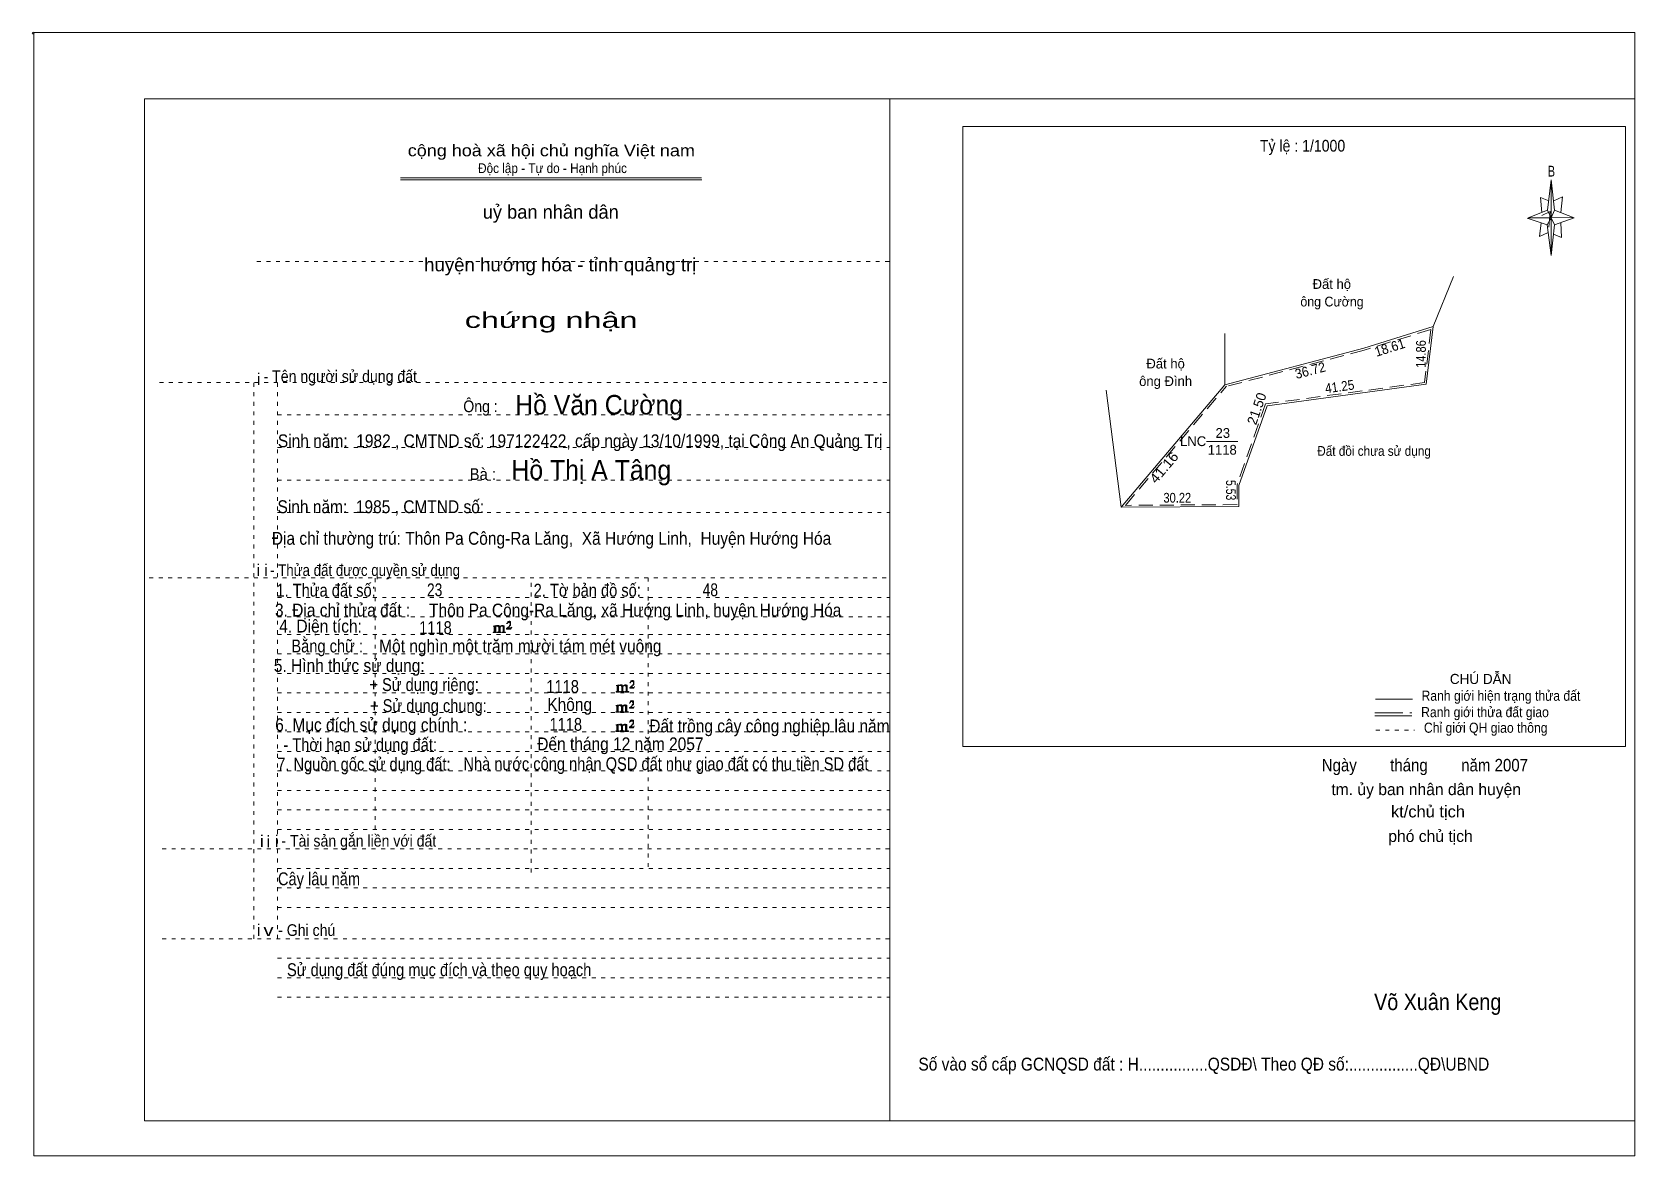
# Model space of a CAD drawing. Header units: centimetres. Extents: x -1.6 to 39.5, y -3.3 to 25.5.
import ezdxf
from ezdxf.enums import TextEntityAlignment as Align

# ---------------------------------------------------------------- set-up
doc = ezdxf.new("R2010")
doc.units = ezdxf.units.CM
doc.header["$LTSCALE"] = 0.12
for name, pattern in [('DOTTED', [1.5, 0.3, -1.2]), ('LONG_DASHED', [7.5, 6, -1.5]), ('MEDIUM_DASHED', [4.5, 3, -1.5])]:
    doc.linetypes.add(name, pattern=pattern)
for name, color, linetype, lineweight in [('1', 7, 'DOTTED', 13), ('10', 7, 'Continuous', 13), ('13', 7, 'Continuous', 13), ('4', 7, 'Continuous', 13), ('5', 7, 'Continuous', 13), ('50', 7, 'Continuous', 13)]:
    doc.layers.add(name, color=color, linetype=linetype, lineweight=lineweight)
doc.layers.add('30', color=7, linetype='Continuous')

msp = doc.modelspace()

# ---------------------------------------------------------------- hatches: boundary and pattern name
at = {"layer": '50'}
for points in [[(10.27, 10.13), (10.27, 10.12), (10.27, 10.11), (10.25, 10.11), (10.24, 10.11), (10.24, 10.1), (10.33, 10.1), (10.33, 10.11), (10.32, 10.11), (10.31, 10.11), (10.31, 10.12), (10.31, 10.13), (10.31, 10.24), (10.31, 10.25), (10.32, 10.26), (10.34, 10.26), (10.35, 10.26), (10.36, 10.26), (10.37, 10.25), (10.39, 10.22), (10.39, 10.13), (10.37, 10.12), (10.37, 10.11), (10.36, 10.11), (10.35, 10.11), (10.35, 10.1), (10.44, 10.1), (10.44, 10.11), (10.43, 10.11), (10.42, 10.11), (10.42, 10.12), (10.42, 10.13), (10.42, 10.24), (10.44, 10.26), (10.45, 10.26), (10.46, 10.26), (10.49, 10.26), (10.49, 10.25), (10.5, 10.24), (10.5, 10.22), (10.5, 10.13), (10.5, 10.12), (10.49, 10.11), (10.49, 10.11), (10.47, 10.11), (10.47, 10.1), (10.56, 10.1), (10.56, 10.11), (10.55, 10.11), (10.54, 10.11), (10.53, 10.12), (10.53, 10.13), (10.53, 10.2), (10.53, 10.25), (10.53, 10.26), (10.52, 10.27), (10.5, 10.28), (10.47, 10.28), (10.46, 10.28), (10.44, 10.27), (10.41, 10.25), (10.41, 10.26), (10.4, 10.28), (10.39, 10.28), (10.37, 10.28), (10.35, 10.28), (10.34, 10.28), (10.32, 10.26), (10.31, 10.26), (10.31, 10.25), (10.31, 10.25), (10.31, 10.26), (10.31, 10.28), (10.24, 10.26), (10.24, 10.26), (10.25, 10.26), (10.27, 10.25), (10.27, 10.24), (10.27, 10.23)], [(10.69, 10.19), (10.72, 10.24), (10.72, 10.24), (10.71, 10.22), (10.69, 10.22), (10.68, 10.22), (10.63, 10.22), (10.66, 10.26), (10.67, 10.27), (10.69, 10.28), (10.69, 10.3), (10.69, 10.32), (10.69, 10.34), (10.69, 10.35), (10.69, 10.37), (10.68, 10.38), (10.67, 10.38), (10.66, 10.39), (10.65, 10.39), (10.63, 10.38), (10.63, 10.38), (10.62, 10.37), (10.61, 10.35), (10.59, 10.33), (10.61, 10.33), (10.61, 10.35), (10.62, 10.35), (10.63, 10.36), (10.65, 10.36), (10.66, 10.36), (10.67, 10.35), (10.68, 10.35), (10.68, 10.32), (10.68, 10.3), (10.66, 10.28), (10.66, 10.26), (10.65, 10.25), (10.59, 10.2), (10.59, 10.19)], [(13.42, 8.61), (13.42, 8.6), (13.42, 8.59), (13.41, 8.59), (13.4, 8.59), (13.4, 8.57), (13.48, 8.57), (13.48, 8.59), (13.47, 8.59), (13.46, 8.59), (13.46, 8.6), (13.46, 8.61), (13.46, 8.72), (13.46, 8.73), (13.47, 8.74), (13.5, 8.74), (13.51, 8.74), (13.52, 8.74), (13.53, 8.73), (13.54, 8.69), (13.54, 8.61), (13.53, 8.6), (13.53, 8.59), (13.52, 8.59), (13.51, 8.59), (13.51, 8.57), (13.6, 8.57), (13.6, 8.59), (13.58, 8.59), (13.57, 8.59), (13.57, 8.6), (13.57, 8.61), (13.57, 8.72), (13.6, 8.74), (13.61, 8.74), (13.62, 8.74), (13.64, 8.74), (13.64, 8.73), (13.65, 8.72), (13.65, 8.69), (13.65, 8.61), (13.65, 8.6), (13.64, 8.59), (13.64, 8.59), (13.63, 8.59), (13.63, 8.57), (13.72, 8.57), (13.72, 8.59), (13.7, 8.59), (13.69, 8.59), (13.68, 8.6), (13.68, 8.61), (13.68, 8.68), (13.68, 8.73), (13.68, 8.74), (13.67, 8.75), (13.65, 8.76), (13.63, 8.76), (13.62, 8.76), (13.6, 8.75), (13.56, 8.73), (13.56, 8.74), (13.55, 8.76), (13.54, 8.76), (13.53, 8.76), (13.51, 8.76), (13.5, 8.76), (13.47, 8.74), (13.46, 8.74), (13.46, 8.73), (13.46, 8.73), (13.46, 8.74), (13.46, 8.76), (13.4, 8.74), (13.4, 8.74), (13.41, 8.74), (13.42, 8.73), (13.42, 8.72), (13.42, 8.71)], [(13.85, 8.67), (13.87, 8.72), (13.87, 8.72), (13.86, 8.69), (13.85, 8.69), (13.84, 8.69), (13.78, 8.69), (13.82, 8.74), (13.83, 8.75), (13.85, 8.76), (13.85, 8.78), (13.85, 8.79), (13.85, 8.82), (13.85, 8.83), (13.85, 8.85), (13.84, 8.86), (13.83, 8.86), (13.82, 8.87), (13.8, 8.87), (13.78, 8.86), (13.78, 8.86), (13.77, 8.85), (13.76, 8.83), (13.75, 8.81), (13.76, 8.81), (13.76, 8.83), (13.77, 8.83), (13.78, 8.84), (13.8, 8.84), (13.82, 8.84), (13.83, 8.83), (13.84, 8.83), (13.84, 8.79), (13.84, 8.78), (13.82, 8.76), (13.82, 8.74), (13.8, 8.73), (13.75, 8.68), (13.75, 8.67)], [(13.41, 8.09), (13.41, 8.08), (13.41, 8.07), (13.4, 8.07), (13.39, 8.07), (13.39, 8.06), (13.48, 8.06), (13.48, 8.07), (13.47, 8.07), (13.45, 8.07), (13.45, 8.08), (13.45, 8.09), (13.45, 8.2), (13.45, 8.21), (13.47, 8.23), (13.49, 8.23), (13.5, 8.23), (13.51, 8.23), (13.52, 8.21), (13.53, 8.18), (13.53, 8.09), (13.52, 8.08), (13.52, 8.07), (13.51, 8.07), (13.5, 8.07), (13.5, 8.06), (13.59, 8.06), (13.59, 8.07), (13.58, 8.07), (13.57, 8.07), (13.57, 8.08), (13.57, 8.09), (13.57, 8.2), (13.59, 8.23), (13.6, 8.23), (13.61, 8.23), (13.63, 8.23), (13.63, 8.21), (13.64, 8.2), (13.64, 8.18), (13.64, 8.09), (13.64, 8.08), (13.63, 8.07), (13.63, 8.07), (13.62, 8.07), (13.62, 8.06), (13.71, 8.06), (13.71, 8.07), (13.7, 8.07), (13.69, 8.07), (13.67, 8.08), (13.67, 8.09), (13.67, 8.17), (13.67, 8.21), (13.67, 8.23), (13.66, 8.24), (13.64, 8.25), (13.62, 8.25), (13.61, 8.25), (13.59, 8.24), (13.55, 8.21), (13.55, 8.23), (13.54, 8.25), (13.53, 8.25), (13.52, 8.25), (13.5, 8.25), (13.49, 8.25), (13.47, 8.23), (13.45, 8.23), (13.45, 8.21), (13.45, 8.21), (13.45, 8.23), (13.45, 8.25), (13.39, 8.23), (13.39, 8.23), (13.4, 8.23), (13.41, 8.21), (13.41, 8.2), (13.41, 8.19)], [(13.84, 8.16), (13.86, 8.2), (13.86, 8.2), (13.85, 8.18), (13.84, 8.18), (13.83, 8.18), (13.77, 8.18), (13.81, 8.23), (13.82, 8.24), (13.84, 8.25), (13.84, 8.27), (13.84, 8.28), (13.84, 8.3), (13.84, 8.31), (13.84, 8.34), (13.83, 8.35), (13.82, 8.35), (13.81, 8.36), (13.8, 8.36), (13.77, 8.35), (13.77, 8.35), (13.76, 8.34), (13.75, 8.31), (13.74, 8.29), (13.75, 8.29), (13.75, 8.31), (13.76, 8.31), (13.77, 8.33), (13.8, 8.33), (13.81, 8.33), (13.82, 8.31), (13.83, 8.31), (13.83, 8.28), (13.83, 8.27), (13.81, 8.25), (13.81, 8.23), (13.8, 8.21), (13.74, 8.17), (13.74, 8.16)], [(13.84, 7.66), (13.86, 7.71), (13.86, 7.71), (13.85, 7.68), (13.84, 7.68), (13.83, 7.68), (13.77, 7.68), (13.81, 7.73), (13.82, 7.74), (13.84, 7.75), (13.84, 7.77), (13.84, 7.78), (13.84, 7.81), (13.84, 7.82), (13.84, 7.84), (13.83, 7.85), (13.82, 7.85), (13.81, 7.86), (13.79, 7.86), (13.77, 7.85), (13.77, 7.85), (13.76, 7.84), (13.75, 7.82), (13.74, 7.8), (13.75, 7.8), (13.75, 7.82), (13.76, 7.82), (13.77, 7.83), (13.79, 7.83), (13.81, 7.83), (13.82, 7.82), (13.83, 7.82), (13.83, 7.78), (13.83, 7.77), (13.81, 7.75), (13.81, 7.73), (13.79, 7.72), (13.74, 7.67), (13.74, 7.66)], [(13.41, 7.6), (13.41, 7.59), (13.41, 7.58), (13.4, 7.58), (13.39, 7.58), (13.39, 7.56), (13.47, 7.56), (13.47, 7.58), (13.46, 7.58), (13.45, 7.58), (13.45, 7.59), (13.45, 7.6), (13.45, 7.71), (13.45, 7.72), (13.46, 7.73), (13.49, 7.73), (13.5, 7.73), (13.51, 7.73), (13.52, 7.72), (13.53, 7.68), (13.53, 7.6), (13.52, 7.59), (13.52, 7.58), (13.51, 7.58), (13.5, 7.58), (13.5, 7.56), (13.59, 7.56), (13.59, 7.58), (13.57, 7.58), (13.56, 7.58), (13.56, 7.59), (13.56, 7.6), (13.56, 7.71), (13.59, 7.73), (13.6, 7.73), (13.61, 7.73), (13.63, 7.73), (13.63, 7.72), (13.64, 7.71), (13.64, 7.68), (13.64, 7.6), (13.64, 7.59), (13.63, 7.58), (13.63, 7.58), (13.62, 7.58), (13.62, 7.56), (13.71, 7.56), (13.71, 7.58), (13.69, 7.58), (13.68, 7.58), (13.67, 7.59), (13.67, 7.6), (13.67, 7.67), (13.67, 7.72), (13.67, 7.73), (13.66, 7.74), (13.64, 7.75), (13.62, 7.75), (13.61, 7.75), (13.59, 7.74), (13.55, 7.72), (13.55, 7.73), (13.54, 7.75), (13.53, 7.75), (13.52, 7.75), (13.5, 7.75), (13.49, 7.75), (13.46, 7.73), (13.45, 7.73), (13.45, 7.72), (13.45, 7.72), (13.45, 7.73), (13.45, 7.75), (13.39, 7.73), (13.39, 7.73), (13.4, 7.73), (13.41, 7.72), (13.41, 7.71), (13.41, 7.7)]]:
    msp.add_hatch(color=256, dxfattribs=at).paths.add_polyline_path(points)

# ---------------------------------------------------------------- linework, layer by layer
at = {"layer": '1', "linetype": 'Continuous'}
for p, q in [((1.31, -2.42), (1.31, 23.78)), ((1.31, 23.78), (39.51, 23.78)), ((20.41, -2.42), (20.41, 23.78)), ((39.51, -2.42), (39.51, 23.78)), ((7.87, 21.76), (15.58, 21.76)), ((7.87, 21.71), (15.59, 21.71)), ((37.26, 20.55), (36.75, 20.72)), ((1.31, -2.42), (39.51, -2.42))]:
    msp.add_line(p, q, dxfattribs=at)
at = {"layer": '1'}
for p, q in [((4.19, 19.61), (20.41, 19.61)), ((1.69, 16.51), (20.41, 16.51)), ((4.11, 2.25), (4.11, 16.51)), ((4.72, 2.25), (4.72, 16.51)), ((4.72, 15.68), (20.41, 15.68)), ((4.72, 14.84), (20.41, 14.84)), ((4.72, 14.01), (20.41, 14.01)), ((4.72, 13.18), (20.41, 13.18)), ((1.43, 11.5), (20.41, 11.5)), ((7.22, 5.05), (7.22, 11.5)), ((11.22, 3.95), (11.22, 11.5)), ((14.22, 4.09), (14.22, 11.5)), ((4.72, 11), (20.41, 11)), ((4.72, 10.5), (20.41, 10.5)), ((4.72, 10.05), (20.41, 10.05)), ((4.72, 9.55), (20.41, 9.55)), ((4.72, 9.05), (20.41, 9.05)), ((4.72, 8.55), (20.41, 8.55)), ((4.72, 8.05), (20.41, 8.05)), ((4.72, 7.55), (20.41, 7.55)), ((4.72, 7.05), (20.41, 7.05)), ((4.72, 6.55), (20.41, 6.55)), ((4.72, 6.05), (20.41, 6.05)), ((4.72, 5.55), (20.41, 5.55)), ((4.72, 5.05), (20.41, 5.05)), ((1.76, 4.55), (20.41, 4.55)), ((4.72, 4.05), (20.41, 4.05)), ((4.72, 3.55), (20.41, 3.55)), ((4.72, 3.05), (20.41, 3.05)), ((1.76, 2.25), (20.41, 2.25)), ((4.72, 1.75), (20.41, 1.75)), ((4.72, 1.25), (20.41, 1.25)), ((4.72, 0.75), (20.41, 0.75))]:
    msp.add_line(p, q, dxfattribs=at)
at = {"layer": '1', "linetype": 'Continuous'}
msp.add_lwpolyline([(-1.53, -3.32), (39.51, -3.32), (39.51, 25.48), (-1.53, 25.48)], close=True, dxfattribs=at)
msp.add_lwpolyline([(37.27, 20.35), (37.06, 20.25), (37.11, 20.6)], dxfattribs=at)
at = {"layer": '10'}
for p, q in [((34.34, 17.95), (34.86, 19.23)), ((29, 17.77), (29, 16.45)), ((26.34, 13.31), (29, 16.45)), ((25.96, 16.31), (26.34, 13.31))]:
    msp.add_line(p, q, dxfattribs=at)
at = {"layer": '10', "linetype": 'MEDIUM_DASHED'}
msp.add_line((26.45, 13.36), (29.04, 16.42), dxfattribs=at)
at = {"layer": '10'}
for points in [[(34.34, 17.95), (34.16, 16.47), (30.08, 15.91), (29.36, 13.87), (29.36, 13.33), (26.34, 13.31)], [(34.34, 17.95), (32.56, 17.39), (29, 16.45)]]:
    msp.add_lwpolyline(points, dxfattribs=at)
at = {"layer": '10', "linetype": 'MEDIUM_DASHED'}
for points in [[(34.28, 17.87), (34.12, 16.51), (30.04, 15.96), (29.31, 13.88), (29.31, 13.38), (26.45, 13.36)], [(34.28, 17.87), (32.57, 17.34), (29.01, 16.4)]]:
    msp.add_lwpolyline(points, dxfattribs=at)
at = {"layer": '13'}
msp.add_line((28.53, 15), (29.33, 15), dxfattribs=at)
at = {"layer": '4'}
for p, q in [((32.86, 8.39), (33.81, 8.39)), ((32.84, 7.96), (33.79, 7.96))]:
    msp.add_line(p, q, dxfattribs=at)
at = {"layer": '4', "linetype": 'LONG_DASHED'}
msp.add_line((32.84, 8.04), (33.79, 8.04), dxfattribs=at)
at = {"layer": '4', "linetype": 'DOTTED'}
msp.add_line((32.87, 7.6), (33.86, 7.6), dxfattribs=at)
at = {"layer": '4'}
msp.add_lwpolyline([(22.28, 23.07), (39.27, 23.07), (39.27, 7.18), (22.28, 7.18)], close=True, dxfattribs=at)
msp.add_circle((-1.55, 25.47), 0.025, dxfattribs=at)
at = {"layer": '5'}
for p, q in [((37.27, 20.93), (37.36, 21.71)), ((37.45, 20.55), (37.36, 19.77)), ((37.45, 20.93), (37.95, 20.73)), ((37.61, 20.61), (37.63, 20.23)), ((37.63, 20.23), (37.42, 20.31))]:
    msp.add_line(p, q, dxfattribs=at)
for points in [[(37.36, 21.71), (37.45, 20.93), (37.36, 20.73)], [(37.36, 20.73), (36.77, 20.73), (37.27, 20.93), (37.45, 20.55), (37.95, 20.73), (37.36, 20.75)], [(37.36, 20.73), (37.36, 19.77), (37.26, 20.55)]]:
    msp.add_lwpolyline(points, close=True, dxfattribs=at)
for points in [[(37.3, 21.17), (37.09, 21.25), (37.12, 20.87)], [(37.43, 21.17), (37.65, 21.27), (37.61, 20.87)], [(37.36, 20.73), (37.27, 20.93), (36.77, 20.73)], [(37.12, 20.79), (37.34, 20.89), (37.3, 20.49)], [(37.36, 20.73), (37.45, 20.55), (37.95, 20.73)]]:
    msp.add_lwpolyline(points, dxfattribs=at)
at = {"layer": '50'}
for points in [[(10.27, 10.13), (10.27, 10.12), (10.27, 10.11), (10.25, 10.11), (10.24, 10.11), (10.24, 10.1), (10.33, 10.1), (10.33, 10.11), (10.32, 10.11), (10.31, 10.11), (10.31, 10.12), (10.31, 10.13), (10.31, 10.24), (10.31, 10.25), (10.32, 10.26), (10.34, 10.26), (10.35, 10.26), (10.36, 10.26), (10.37, 10.25), (10.39, 10.22), (10.39, 10.13), (10.37, 10.12), (10.37, 10.11), (10.36, 10.11), (10.35, 10.11), (10.35, 10.1), (10.44, 10.1), (10.44, 10.11), (10.43, 10.11), (10.42, 10.11), (10.42, 10.12), (10.42, 10.13), (10.42, 10.24), (10.44, 10.26), (10.45, 10.26), (10.46, 10.26), (10.49, 10.26), (10.49, 10.25), (10.5, 10.24), (10.5, 10.22), (10.5, 10.13), (10.5, 10.12), (10.49, 10.11), (10.49, 10.11), (10.47, 10.11), (10.47, 10.1), (10.56, 10.1), (10.56, 10.11), (10.55, 10.11), (10.54, 10.11), (10.53, 10.12), (10.53, 10.13), (10.53, 10.2), (10.53, 10.25), (10.53, 10.26), (10.52, 10.27), (10.5, 10.28), (10.47, 10.28), (10.46, 10.28), (10.44, 10.27), (10.41, 10.25), (10.41, 10.26), (10.4, 10.28), (10.39, 10.28), (10.37, 10.28), (10.35, 10.28), (10.34, 10.28), (10.32, 10.26), (10.31, 10.26), (10.31, 10.25), (10.31, 10.25), (10.31, 10.26), (10.31, 10.28), (10.24, 10.26), (10.24, 10.26), (10.25, 10.26), (10.27, 10.25), (10.27, 10.24), (10.27, 10.23)], [(10.69, 10.19), (10.72, 10.24), (10.72, 10.24), (10.71, 10.22), (10.69, 10.22), (10.68, 10.22), (10.63, 10.22), (10.66, 10.26), (10.67, 10.27), (10.69, 10.28), (10.69, 10.3), (10.69, 10.32), (10.69, 10.34), (10.69, 10.35), (10.69, 10.37), (10.68, 10.38), (10.67, 10.38), (10.66, 10.39), (10.65, 10.39), (10.63, 10.38), (10.63, 10.38), (10.62, 10.37), (10.61, 10.35), (10.59, 10.33), (10.61, 10.33), (10.61, 10.35), (10.62, 10.35), (10.63, 10.36), (10.65, 10.36), (10.66, 10.36), (10.67, 10.35), (10.68, 10.35), (10.68, 10.32), (10.68, 10.3), (10.66, 10.28), (10.66, 10.26), (10.65, 10.25), (10.59, 10.2), (10.59, 10.19)], [(13.42, 8.61), (13.42, 8.6), (13.42, 8.59), (13.41, 8.59), (13.4, 8.59), (13.4, 8.57), (13.48, 8.57), (13.48, 8.59), (13.47, 8.59), (13.46, 8.59), (13.46, 8.6), (13.46, 8.61), (13.46, 8.72), (13.46, 8.73), (13.47, 8.74), (13.5, 8.74), (13.51, 8.74), (13.52, 8.74), (13.53, 8.73), (13.54, 8.69), (13.54, 8.61), (13.53, 8.6), (13.53, 8.59), (13.52, 8.59), (13.51, 8.59), (13.51, 8.57), (13.6, 8.57), (13.6, 8.59), (13.58, 8.59), (13.57, 8.59), (13.57, 8.6), (13.57, 8.61), (13.57, 8.72), (13.6, 8.74), (13.61, 8.74), (13.62, 8.74), (13.64, 8.74), (13.64, 8.73), (13.65, 8.72), (13.65, 8.69), (13.65, 8.61), (13.65, 8.6), (13.64, 8.59), (13.64, 8.59), (13.63, 8.59), (13.63, 8.57), (13.72, 8.57), (13.72, 8.59), (13.7, 8.59), (13.69, 8.59), (13.68, 8.6), (13.68, 8.61), (13.68, 8.68), (13.68, 8.73), (13.68, 8.74), (13.67, 8.75), (13.65, 8.76), (13.63, 8.76), (13.62, 8.76), (13.6, 8.75), (13.56, 8.73), (13.56, 8.74), (13.55, 8.76), (13.54, 8.76), (13.53, 8.76), (13.51, 8.76), (13.5, 8.76), (13.47, 8.74), (13.46, 8.74), (13.46, 8.73), (13.46, 8.73), (13.46, 8.74), (13.46, 8.76), (13.4, 8.74), (13.4, 8.74), (13.41, 8.74), (13.42, 8.73), (13.42, 8.72), (13.42, 8.71)], [(13.85, 8.67), (13.87, 8.72), (13.87, 8.72), (13.86, 8.69), (13.85, 8.69), (13.84, 8.69), (13.78, 8.69), (13.82, 8.74), (13.83, 8.75), (13.85, 8.76), (13.85, 8.78), (13.85, 8.79), (13.85, 8.82), (13.85, 8.83), (13.85, 8.85), (13.84, 8.86), (13.83, 8.86), (13.82, 8.87), (13.8, 8.87), (13.78, 8.86), (13.78, 8.86), (13.77, 8.85), (13.76, 8.83), (13.75, 8.81), (13.76, 8.81), (13.76, 8.83), (13.77, 8.83), (13.78, 8.84), (13.8, 8.84), (13.82, 8.84), (13.83, 8.83), (13.84, 8.83), (13.84, 8.79), (13.84, 8.78), (13.82, 8.76), (13.82, 8.74), (13.8, 8.73), (13.75, 8.68), (13.75, 8.67)], [(13.41, 8.09), (13.41, 8.08), (13.41, 8.07), (13.4, 8.07), (13.39, 8.07), (13.39, 8.06), (13.48, 8.06), (13.48, 8.07), (13.47, 8.07), (13.45, 8.07), (13.45, 8.08), (13.45, 8.09), (13.45, 8.2), (13.45, 8.21), (13.47, 8.23), (13.49, 8.23), (13.5, 8.23), (13.51, 8.23), (13.52, 8.21), (13.53, 8.18), (13.53, 8.09), (13.52, 8.08), (13.52, 8.07), (13.51, 8.07), (13.5, 8.07), (13.5, 8.06), (13.59, 8.06), (13.59, 8.07), (13.58, 8.07), (13.57, 8.07), (13.57, 8.08), (13.57, 8.09), (13.57, 8.2), (13.59, 8.23), (13.6, 8.23), (13.61, 8.23), (13.63, 8.23), (13.63, 8.21), (13.64, 8.2), (13.64, 8.18), (13.64, 8.09), (13.64, 8.08), (13.63, 8.07), (13.63, 8.07), (13.62, 8.07), (13.62, 8.06), (13.71, 8.06), (13.71, 8.07), (13.7, 8.07), (13.69, 8.07), (13.67, 8.08), (13.67, 8.09), (13.67, 8.17), (13.67, 8.21), (13.67, 8.23), (13.66, 8.24), (13.64, 8.25), (13.62, 8.25), (13.61, 8.25), (13.59, 8.24), (13.55, 8.21), (13.55, 8.23), (13.54, 8.25), (13.53, 8.25), (13.52, 8.25), (13.5, 8.25), (13.49, 8.25), (13.47, 8.23), (13.45, 8.23), (13.45, 8.21), (13.45, 8.21), (13.45, 8.23), (13.45, 8.25), (13.39, 8.23), (13.39, 8.23), (13.4, 8.23), (13.41, 8.21), (13.41, 8.2), (13.41, 8.19)], [(13.84, 8.16), (13.86, 8.2), (13.86, 8.2), (13.85, 8.18), (13.84, 8.18), (13.83, 8.18), (13.77, 8.18), (13.81, 8.23), (13.82, 8.24), (13.84, 8.25), (13.84, 8.27), (13.84, 8.28), (13.84, 8.3), (13.84, 8.31), (13.84, 8.34), (13.83, 8.35), (13.82, 8.35), (13.81, 8.36), (13.8, 8.36), (13.77, 8.35), (13.77, 8.35), (13.76, 8.34), (13.75, 8.31), (13.74, 8.29), (13.75, 8.29), (13.75, 8.31), (13.76, 8.31), (13.77, 8.33), (13.8, 8.33), (13.81, 8.33), (13.82, 8.31), (13.83, 8.31), (13.83, 8.28), (13.83, 8.27), (13.81, 8.25), (13.81, 8.23), (13.8, 8.21), (13.74, 8.17), (13.74, 8.16)], [(13.84, 7.66), (13.86, 7.71), (13.86, 7.71), (13.85, 7.68), (13.84, 7.68), (13.83, 7.68), (13.77, 7.68), (13.81, 7.73), (13.82, 7.74), (13.84, 7.75), (13.84, 7.77), (13.84, 7.78), (13.84, 7.81), (13.84, 7.82), (13.84, 7.84), (13.83, 7.85), (13.82, 7.85), (13.81, 7.86), (13.79, 7.86), (13.77, 7.85), (13.77, 7.85), (13.76, 7.84), (13.75, 7.82), (13.74, 7.8), (13.75, 7.8), (13.75, 7.82), (13.76, 7.82), (13.77, 7.83), (13.79, 7.83), (13.81, 7.83), (13.82, 7.82), (13.83, 7.82), (13.83, 7.78), (13.83, 7.77), (13.81, 7.75), (13.81, 7.73), (13.79, 7.72), (13.74, 7.67), (13.74, 7.66)], [(13.41, 7.6), (13.41, 7.59), (13.41, 7.58), (13.4, 7.58), (13.39, 7.58), (13.39, 7.56), (13.47, 7.56), (13.47, 7.58), (13.46, 7.58), (13.45, 7.58), (13.45, 7.59), (13.45, 7.6), (13.45, 7.71), (13.45, 7.72), (13.46, 7.73), (13.49, 7.73), (13.5, 7.73), (13.51, 7.73), (13.52, 7.72), (13.53, 7.68), (13.53, 7.6), (13.52, 7.59), (13.52, 7.58), (13.51, 7.58), (13.5, 7.58), (13.5, 7.56), (13.59, 7.56), (13.59, 7.58), (13.57, 7.58), (13.56, 7.58), (13.56, 7.59), (13.56, 7.6), (13.56, 7.71), (13.59, 7.73), (13.6, 7.73), (13.61, 7.73), (13.63, 7.73), (13.63, 7.72), (13.64, 7.71), (13.64, 7.68), (13.64, 7.6), (13.64, 7.59), (13.63, 7.58), (13.63, 7.58), (13.62, 7.58), (13.62, 7.56), (13.71, 7.56), (13.71, 7.58), (13.69, 7.58), (13.68, 7.58), (13.67, 7.59), (13.67, 7.6), (13.67, 7.67), (13.67, 7.72), (13.67, 7.73), (13.66, 7.74), (13.64, 7.75), (13.62, 7.75), (13.61, 7.75), (13.59, 7.74), (13.55, 7.72), (13.55, 7.73), (13.54, 7.75), (13.53, 7.75), (13.52, 7.75), (13.5, 7.75), (13.49, 7.75), (13.46, 7.73), (13.45, 7.73), (13.45, 7.72), (13.45, 7.72), (13.45, 7.73), (13.45, 7.75), (13.39, 7.73), (13.39, 7.73), (13.4, 7.73), (13.41, 7.72), (13.41, 7.71), (13.41, 7.7)]]:
    msp.add_lwpolyline(points, close=True, dxfattribs=at)

# ---------------------------------------------------------------- texts
at = {"layer": '1'}
for s, height, width, p in [('cộng hoà xã hội chủ nghĩa Việt nam', 0.3, 1.15, (11.735, 22.31)), ('Độc lập - Tự do - Hạnh phúc', 0.25, 0.9, (11.765, 21.88)), ('chứng nhận', 0.4, 1.55, (11.73, 17.91)), ('- Tên người sử dụng đất', 0.3, 0.9, (6.325, 16.52)), ('- Thửa đất được quyền sử dụng', 0.3, 0.85, (6.96, 11.55)), ('- Tài sản gắn liền với đất ', 0.3, 0.9, (6.85, 4.61)), ('v', 0.3, 1.3, (4.485, 2.32)), ('- Ghi chú', 0.3, 0.9, (5.465, 2.32))]:
    msp.add_text(s, height=height, dxfattribs=dict(at, width=width)).set_placement(p, align=Align.CENTER)
for s, height, p in [('uỷ ban nhân dân', 0.35, (11.72, 20.71)), ('i', 0.3, (4.235, 16.45)), ('i', 0.3, (4.225, 11.55)), ('i', 0.3, (4.425, 11.55)), ('i', 0.3, (4.315, 4.6)), ('i', 0.3, (4.485, 4.59)), ('i', 0.3, (4.695, 4.6)), ('i', 0.3, (4.235, 2.32))]:
    msp.add_text(s, height=height, dxfattribs=at).set_placement(p, align=Align.CENTER)
at = {"layer": '10'}
for s, height, width, p in [('Tỷ lệ : 1/1000', 0.3, 0.9, (30.99, 22.43)), ('ông Cường', 0.25, 0.95, (31.745, 18.46)), ('Hồ Văn Cường', 0.5, 0.95, (12.96, 15.69)), ('Đất đồi chưa sử dụng ', 0.25, 0.9, (32.865, 14.63)), ('Hồ Thị A Tâng', 0.5, 0.95, (12.76, 14.02)), ('Võ Xuân Keng', 0.42, 0.9, (34.455, 0.42))]:
    msp.add_text(s, height=height, dxfattribs=dict(at, width=width)).set_placement(p, align=Align.CENTER)
for s, p in [('Đất hộ', (31.74, 18.91)), ('Đất hộ', (27.48, 16.87)), ('ông Đình', (27.48, 16.42))]:
    msp.add_text(s, height=0.25, dxfattribs=at).set_placement(p, align=Align.CENTER)
for s, p in [('23', (28.76, 15.09)), ('1118', (28.56, 14.66))]:
    msp.add_text(s, height=0.25, dxfattribs=at).set_placement(p)
msp.add_text('LNC', height=0.25, dxfattribs=at).set_placement((28.52, 14.88), align=Align.RIGHT)
at = {"layer": '30'}
for s, rotation, width, p in [('18.61', 17.451, 0.95, (33.263, 17.287)), ('14.86', 90, 0.85, (34.15, 17.24)), ('36.72', 14.687, 0.95, (31.218, 16.699)), ('41.25', 7.859, 0.9, (31.958, 16.282)), ('41.16', 49.779, 1.1, (27.534, 14.249)), ('5.53', 270, 0.8, (29.03, 13.75))]:
    msp.add_text(s, height=0.25, rotation=rotation, dxfattribs=dict(at, width=width)).set_placement(p, align=Align.CENTER)
msp.add_text('21.50', height=0.25, rotation=70.832, dxfattribs=at).set_placement((29.935, 15.799), align=Align.CENTER)
at = {"layer": '30', "width": 0.85}
msp.add_text('30.22', height=0.25, dxfattribs=at).set_placement((27.78, 13.43), align=Align.CENTER)
at = {"layer": '4'}
msp.add_text('CHÚ DẪN', height=0.2591, dxfattribs=at).set_placement((35.555, 8.78), align=Align.CENTER)
at = {"layer": '4', "width": 0.9}
for s, p in [('Ranh giới hiện trạng thửa đất', (36.075, 8.35)), ('Ranh giới thửa đất giao ', (35.71, 7.93)), ('Chỉ giới QH giao thông', (35.685, 7.53))]:
    msp.add_text(s, height=0.2591, dxfattribs=at).set_placement(p, align=Align.CENTER)
at = {"layer": '5', "width": 0.75}
msp.add_text('B', height=0.276, dxfattribs=at).set_placement((37.37, 21.79), align=Align.CENTER)
at = {"layer": '50'}
for s, height, width, p in [('  huyện hướng hóa - tỉnh quảng trị', 0.34, 1.05, (11.83, 19.36)), ('Ông :', 0.3, 0.9, (9.92, 15.75)), ('Sinh năm:  1982 , CMTND số: 197122422, cấp ngày 13/10/1999, tại Công An Quảng Trị', 0.33, 0.9, (12.475, 14.85)), ('Bà :', 0.3, 0.95, (9.98, 14.01)), ('Sinh năm:  1985 , CMTND số: ', 0.33, 0.9, (7.42, 13.16)), ('Địa chỉ thường trú: Thôn Pa Công-Ra Lăng,  Xã Hướng Linh,  Huyện Hướng Hóa', 0.33, 0.9, (11.74, 12.35)), ('1. Thửa đất số:  ', 0.33, 0.85, (6.065, 11.02)), ('23', 0.33, 0.8, (8.745, 11.03)), ('2. Tờ bản đồ số:  ', 0.33, 0.85, (12.76, 11.02)), ('48', 0.33, 0.8, (15.81, 11.03)), ('3. Địa chỉ thửa đất : ', 0.33, 0.9, (6.44, 10.51)), ('Thôn Pa Công-Ra Lăng, xã Hướng Linh, huyện Hướng Hóa', 0.33, 0.9, (13.885, 10.51)), ('4. Diện tích: ', 0.33, 0.9, (5.875, 10.1)), ('1118', 0.33, 0.85, (8.765, 10.06)), ('Bằng chữ :', 0.33, 0.85, (5.99, 9.59)), ('Một nghìn một trăm mười tám mét vuông', 0.33, 0.9, (10.94, 9.59)), ('5. Hình thức sử dụng:', 0.33, 0.9, (6.555, 9.09)), ('+ Sử dụng riêng:', 0.33, 0.85, (8.475, 8.6)), ('1118', 0.33, 0.85, (12.025, 8.55)), ('+ Sử dụng chung:', 0.33, 0.85, (8.585, 8.06)), ('Không', 0.33, 0.9, (12.205, 8.09)), ('6. Mục đích sử dụng chính :', 0.33, 0.9, (7.12, 7.57)), ('1118', 0.33, 0.85, (12.105, 7.58)), ('Đất trồng cây công nghiệp lâu năm', 0.33, 0.9, (17.325, 7.54)), ('- Thời hạn sử dụng đất:', 0.33, 0.85, (6.835, 7.06)), ('Đến tháng 12 năm 2057', 0.33, 0.9, (13.505, 7.08)), ('7. Nguồn gốc sử dụng đất:', 0.33, 0.85, (6.93, 6.56)), ('Nhà nước công nhận QSD đất như giao đất có thu tiền SD đất ', 0.33, 0.85, (14.725, 6.57)), ('Ngày        tháng        năm 2007', 0.32, 0.9, (34.125, 6.54)), ('kt/chủ tịch', 0.3, 1.05, (34.205, 5.36)), ('Cây lâu năm', 0.33, 0.85, (5.78, 3.62)), ('Sử dụng đất đúng mục đích và theo quy hoạch', 0.33, 0.85, (8.86, 1.29)), ('Số vào sổ cấp GCNQSD đất : H................QSDĐ\\ Theo QĐ số:................QĐ\\UBND', 0.33, 0.9, (28.46, -1.13))]:
    msp.add_text(s, height=height, dxfattribs=dict(at, width=width)).set_placement(p, align=Align.CENTER)
for s, p in [('tm. ủy ban nhân dân huyện ', (34.215, 5.93)), ('phó chủ tịch', (34.27, 4.73))]:
    msp.add_text(s, height=0.3, dxfattribs=at).set_placement(p, align=Align.CENTER)

doc.saveas('drawing.dxf')
